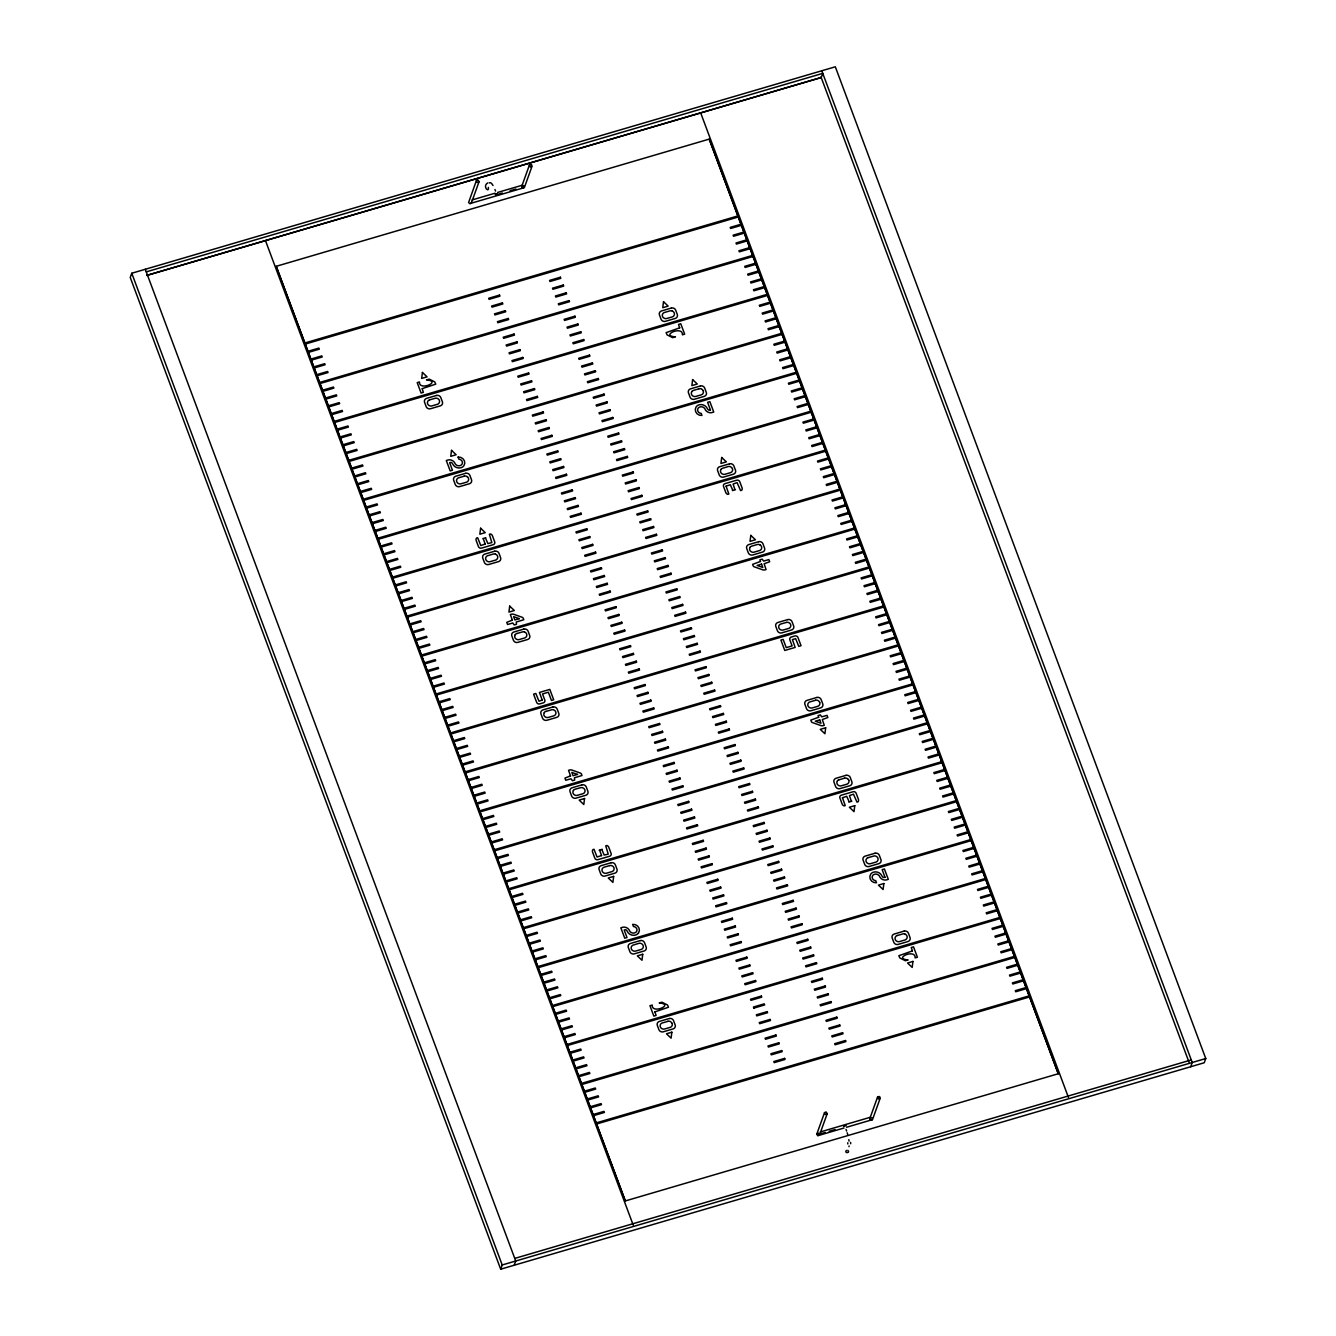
<?xml version="1.0" encoding="UTF-8"?>
<svg xmlns="http://www.w3.org/2000/svg" width="1336" height="1336" viewBox="0 0 1336 1336"><rect width="100%" height="100%" fill="white"/><g stroke="black" fill="none" stroke-linecap="round" stroke-linejoin="round"><path stroke-width="1.5" d="M471.458 202.471L470.138 203.874L468.585 202.554L476.384 180.611L477.937 179.926L479.09 181.562L471.641 202.287M869.769 1119.017L870.387 1117.831M476.384 180.611L477.069 182.447L478.973 181.896M487.857 182.848C481.812 186.155 489.427 193.603 488.341 187.357M529.407 165.046C530.175 170.524 534.316 162.357 529.407 165.046L522.075 185.453M521.708 187.341L523.545 188.242L524.246 186.238M819.77 1134.314L827.235 1113.589L826.082 1111.953L824.512 1112.638L816.747 1134.231L817.916 1135.867L819.586 1134.848M824.512 1112.638L825.197 1114.475L827.118 1113.907M877.552 1097.073C878.32 1102.551 882.445 1094.368 877.552 1097.073L870.22 1117.48M870.27 1119.969L872.291 1119.902L871.823 1117.781M131.763 273.245L130.243 277.471L500.683 1269.2L1204.237 1062.755L1205.757 1058.53L835.317 66.8L131.763 273.245L502.202 1264.975L500.683 1269.2M276.201 266.315L625.315 1200.947L1058.329 1073.726L709.216 139.111L276.201 266.315L625.315 1200.947M524.363 187.591L532.012 166.332M709.216 139.111L1058.279 1073.893M514.21 1265.225L515.729 1261.017L145.29 269.271M818.166 1134.531L818.534 1133.529M872.508 1119.618L880.157 1098.342M1190.71 1066.729L1192.23 1062.504L821.79 70.775M521.758 186.322L522.944 185.587M816.864 1133.897L818.417 1133.212M638.458 932.996L638.007 933.547A5.795 5.377 19.8 0 1 635.569 935.033A6.697 6.229 19.8 0 1 627.135 931.075A3.24 3.006 19.8 0 0 625.799 929.739L624.196 930.006L627.001 937.538L624.747 938.206L620.856 927.819L623.11 927.167A5.845 5.428 19.8 0 1 629.757 931.142A4.091 3.808 19.8 0 0 634.75 932.862A3.373 3.14 19.8 0 0 636.788 928.904A3.607 3.34 19.8 0 0 633.448 926.533L632.646 924.362A5.862 5.444 19.8 0 1 638.474 933.012M843.6 1126.498L844.686 1125.864M846.373 1150.38C843.634 1153.553 851.065 1153.168 847.809 1150.329M495.639 194.321L496.909 193.72M497.243 194.471L496.19 194.822M146.259 271.876L822.759 73.363L821.239 77.588L146.743 275.5M146.776 275.35L821.289 77.421M472.042 199.966L494.988 193.219L495.372 194.622M497.61 192.451L522.476 185.17M522.075 186.339L523.428 185.938M496.541 194.739L502.353 193.035M510.085 190.764L515.896 189.061M470.973 203.289L523.311 187.925M304.959 342.951L737.906 215.914M305.359 344.037L738.324 217M308.065 351.284L318.886 348.095L319.304 349.18L308.482 352.353M741.029 224.231L730.207 227.404L730.608 228.489L741.43 225.316M310.987 359.067L321.809 355.894L322.21 356.979L311.388 360.152M743.935 232.03L733.113 235.203L733.514 236.272L744.336 233.099M313.893 366.849L324.715 363.676L325.116 364.761L314.294 367.934M746.841 239.812L736.019 242.985L736.42 244.071L747.241 240.897M316.799 374.648L327.621 371.475L328.021 372.544L317.2 375.717M749.746 247.594L738.925 250.767L739.326 251.853L750.164 248.68M319.705 382.447L752.652 255.393M320.106 383.515L753.07 256.479M322.611 390.212L333.449 387.039L333.85 388.125L323.028 391.298M755.575 263.175L744.753 266.348L745.154 267.434L755.976 264.261M325.533 398.011L336.355 394.838L336.755 395.907L325.934 399.097M758.481 270.957L747.659 274.147L748.06 275.216L758.881 272.043M328.439 405.793L339.26 402.62L339.661 403.706L328.84 406.879M761.386 278.756L750.565 281.929L750.966 283.015L761.787 279.842M331.345 413.592L342.166 410.402L342.567 411.488L331.745 414.661M764.292 286.539L753.471 289.712L753.888 290.797L764.71 287.624M334.25 421.374L767.198 294.337M334.651 422.46L767.615 295.423M337.156 429.157L347.995 425.984L348.395 427.069L337.574 430.242M770.12 302.12L759.299 305.293L759.7 306.378L770.521 303.205M340.079 436.955L350.9 433.782L351.301 434.851L340.48 438.041M773.026 309.902L762.205 313.075L762.605 314.16L773.427 310.987M342.985 444.738L353.806 441.565L354.207 442.65L343.385 445.823M775.932 317.701L765.11 320.874L765.511 321.959L776.333 318.77M345.89 452.52L356.712 449.347L357.113 450.432L346.291 453.605M778.855 325.483L768.016 328.656L768.434 329.741L779.255 326.569M348.796 460.319L781.76 333.282M349.197 461.404L782.161 334.367M351.702 468.101L362.54 464.928L362.941 466.014L352.119 469.186M784.666 341.064L773.845 344.237L774.245 345.323L785.067 342.15M354.624 475.9L365.446 472.71L365.847 473.796L355.025 476.969M787.572 348.846L776.75 352.019L777.151 353.105L787.973 349.932M357.53 483.682L368.352 480.509L368.753 481.595L357.931 484.768M790.478 356.645L779.656 359.818L780.057 360.887L790.895 357.714M360.436 491.464L371.258 488.291L371.659 489.377L360.837 492.55M793.4 364.427L782.562 367.6L782.98 368.686L793.801 365.513M363.342 499.263L796.306 372.226M363.743 500.349L796.707 373.312M366.264 507.045L377.086 503.872L377.487 504.958L366.665 508.131M799.212 380.009L788.39 383.181L788.791 384.267L799.613 381.077M369.17 514.828L379.992 511.655L380.393 512.74L369.571 515.913M802.118 387.791L791.296 390.964L791.697 392.049L802.519 388.876M372.076 522.626L382.898 519.453L383.298 520.522L372.477 523.712M805.024 395.573L794.202 398.763L794.603 399.831L805.441 396.658M374.982 530.409L385.803 527.236L386.204 528.321L375.383 531.494M807.946 403.372L797.108 406.545L797.525 407.63L808.347 404.457M377.888 538.208L810.852 411.171M378.288 539.293L811.253 412.239M380.81 545.99L391.632 542.817L392.032 543.902L381.211 547.075M813.758 418.953L802.936 422.126L803.337 423.195L814.158 420.022M383.716 553.772L394.537 550.599L394.938 551.685L384.117 554.857M816.663 426.735L805.842 429.908L806.243 430.994L817.064 427.821M386.622 561.571L397.443 558.398L397.844 559.467L387.022 562.656M819.569 434.517L808.748 437.69L809.148 438.776L819.987 435.603M389.527 569.353L400.349 566.18L400.767 567.266L389.928 570.439M822.492 442.316L811.653 445.489L812.071 446.575L822.892 443.385M392.433 577.152L825.397 450.115M392.834 578.237L825.798 451.184M395.356 584.934L406.177 581.761L406.578 582.83L395.757 586.02M828.303 457.881L817.482 461.07L817.882 462.139L828.704 458.966M398.262 592.716L409.083 589.543L409.484 590.629L398.662 593.802M831.209 465.68L820.387 468.852L820.788 469.938L831.61 466.765M401.167 600.515L411.989 597.326L412.39 598.411L401.568 601.584M834.115 473.462L823.293 476.635L823.711 477.72L834.532 474.547M404.073 608.298L414.895 605.125L415.312 606.21L404.474 609.383M837.037 481.261L826.216 484.434L826.617 485.519L837.438 482.329M406.979 616.096L839.943 489.043M407.38 617.182L840.344 490.128M409.901 623.879L420.723 620.706L421.124 621.774L410.302 624.964M842.849 496.825L832.027 499.998L832.428 501.084L843.25 497.91M412.807 631.661L423.629 628.488L424.03 629.573L413.208 632.746M845.755 504.624L834.933 507.797L835.334 508.882L846.156 505.693M415.713 639.46L426.535 636.27L426.935 637.355L416.114 640.529M848.661 512.406L837.839 515.579L838.256 516.665L849.078 513.492M418.619 647.242L429.44 644.069L429.858 645.138L419.02 648.327M851.583 520.188L840.761 523.378L841.162 524.447L851.984 521.274M421.525 655.041L854.489 527.987M421.925 656.126L854.89 529.073M424.447 662.823L435.269 659.633L435.67 660.719L424.848 663.892M857.395 535.769L846.573 538.942L846.974 540.028L857.795 536.855M427.353 670.605L438.175 667.432L438.575 668.518L427.754 671.691M860.3 543.568L849.479 546.741L849.88 547.827L860.718 544.637M430.259 678.387L441.08 675.214L441.481 676.3L430.66 679.473M863.223 551.35L852.385 554.524L852.802 555.609L863.624 552.436M433.165 686.186L443.986 683.013L444.404 684.082L433.565 687.272M866.129 559.133L855.307 562.322L855.708 563.391L866.53 560.218M436.07 693.985L869.035 566.932M436.488 695.054L869.435 568.017M438.993 701.767L449.815 698.578L450.215 699.663L439.394 702.836M871.94 574.714L861.119 577.887L861.52 578.972L872.341 575.799M441.899 709.55L452.72 706.377L453.121 707.445L442.3 710.635M874.846 582.496L864.025 585.686L864.425 586.755L875.264 583.582M444.805 717.332L455.626 714.159L456.027 715.244L445.205 718.417M877.769 590.295L866.93 593.468L867.348 594.553L878.169 591.38M447.71 725.131L458.532 721.941L458.949 723.026L448.128 726.2M880.674 598.077L869.853 601.25L870.254 602.336L881.075 599.163M450.616 732.93L883.58 605.876M451.034 733.998L883.981 606.962M453.539 740.695L464.36 737.522L464.761 738.608L453.939 741.781M886.486 613.658L875.664 616.831L876.065 617.917L886.887 614.744M456.444 748.494L467.266 745.321L467.667 746.39L456.845 749.58M889.392 621.44L878.57 624.63L878.971 625.699L889.809 622.526M459.35 756.276L470.172 753.103L470.573 754.189L459.751 757.362M892.314 629.239L881.476 632.412L881.894 633.498L892.715 630.308M462.256 764.075L473.078 760.885L473.495 761.971L462.673 765.144M895.22 637.021L884.399 640.195L884.799 641.28L895.621 638.107M465.162 771.857L898.126 644.82M465.579 772.943L898.527 645.906M468.084 779.639L478.906 776.466L479.307 777.552L468.485 780.725M901.032 652.603L890.21 655.776L890.611 656.861L901.433 653.688M470.99 787.438L481.812 784.249L482.212 785.334L471.391 788.507M903.938 660.385L893.116 663.558L893.517 664.643L904.355 661.47M473.896 795.221L484.717 792.048L485.135 793.133L474.297 796.306M906.86 668.184L896.022 671.357L896.439 672.442L907.261 669.252M476.802 803.003L487.64 799.83L488.041 800.915L477.219 804.088M909.766 675.966L898.944 679.139L899.345 680.224L910.167 677.051M479.707 810.802L912.672 683.765M480.125 811.887L913.072 684.85M482.63 818.584L493.452 815.411L493.852 816.496L483.031 819.669M915.577 691.547L904.756 694.72L905.157 695.805L915.978 692.616M485.536 826.383L496.357 823.193L496.758 824.279L485.937 827.452M918.483 699.329L907.662 702.502L908.079 703.588L918.901 700.415M488.442 834.165L499.263 830.992L499.681 832.077L488.842 835.25M921.406 707.111L910.584 710.301L910.985 711.37L921.807 708.197M491.347 841.947L502.186 838.774L502.586 839.86L491.765 843.033M924.312 714.91L913.49 718.083L913.891 719.169L924.712 715.996M494.253 849.746L927.217 722.709M494.671 850.832L927.618 723.778M497.176 857.528L507.997 854.355L508.398 855.441L497.576 858.614M930.123 730.491L919.302 733.664L919.702 734.75L930.524 731.56M500.081 865.31L510.903 862.137L511.304 863.223L500.482 866.396M933.046 738.274L922.207 741.447L922.625 742.532L933.447 739.359M502.987 873.109L513.809 869.936L514.226 871.005L503.388 874.195M935.952 746.056L925.13 749.245L925.531 750.314L936.352 747.141M505.893 880.892L516.731 877.719L517.132 878.804L506.311 881.977M938.857 753.855L928.036 757.028L928.437 758.113L939.258 754.94M508.799 888.69L941.763 761.654M509.216 889.776L942.164 762.722M511.721 896.473L522.543 893.3L522.944 894.385L512.122 897.558M944.669 769.419L933.847 772.609L934.248 773.678L945.086 770.505M514.627 904.255L525.449 901.082L525.85 902.167L515.028 905.34M947.591 777.218L936.753 780.391L937.171 781.476L947.992 778.303M517.533 912.054L528.355 908.881L528.772 909.95L517.934 913.123M950.497 785L939.676 788.173L940.076 789.259L950.898 786.086M520.455 919.836L531.277 916.663L531.678 917.748L520.856 920.922M953.403 792.799L942.581 795.972L942.982 797.058L953.804 793.868M523.361 927.635L956.309 800.581M523.762 928.72L956.71 801.667M526.267 935.417L537.089 932.244L537.49 933.313L526.668 936.503M959.215 808.363L948.393 811.553L948.794 812.622L959.632 809.449M529.173 943.199L539.995 940.026L540.395 941.112L529.574 944.285M962.137 816.162L951.299 819.335L951.716 820.421L962.538 817.248M532.079 950.998L542.9 947.808L543.318 948.894L532.496 952.067M965.043 823.945L954.221 827.118L954.622 828.203L965.444 825.03M535.001 958.78L545.823 955.607L546.224 956.693L535.402 959.866M967.949 831.727L957.127 834.916L957.528 835.985L968.35 832.812M537.907 966.579L970.855 839.526M538.308 967.665L971.255 840.611M540.813 974.361L551.634 971.188L552.035 972.257L541.214 975.43M973.76 847.308L962.939 850.481L963.34 851.566L974.178 848.393M543.719 982.144L554.54 978.971L554.958 980.056L544.119 983.229M976.683 855.107L965.845 858.28L966.262 859.365L977.084 856.176M546.624 989.926L557.463 986.753L557.864 987.838L547.042 991.011M979.589 862.889L968.767 866.062L969.168 867.147L979.989 863.975M549.547 997.725L560.369 994.552L560.769 995.621L549.948 998.81M982.494 870.671L971.673 873.861L972.074 874.93L982.895 871.757M552.453 1005.524L985.4 878.47M552.853 1006.592L985.801 879.556M555.359 1013.306L566.18 1010.116L566.581 1011.202L555.759 1014.375M988.306 886.252L977.484 889.425L977.902 890.511L988.723 887.338M558.264 1021.088L569.086 1017.915L569.503 1019.001L558.665 1022.174M991.228 894.051L980.407 897.224L980.808 898.293L991.629 895.12M561.17 1028.87L572.008 1025.697L572.409 1026.783L561.588 1029.956M994.134 901.833L983.313 905.006L983.713 906.092L994.535 902.919M564.093 1036.669L574.914 1033.496L575.315 1034.565L564.493 1037.738M997.04 909.616L986.218 912.789L986.619 913.874L997.441 910.701M566.998 1044.468L999.946 917.414M567.399 1045.537L1000.347 918.5M569.904 1052.234L580.726 1049.061L581.127 1050.146L570.305 1053.319M1002.852 925.197L992.03 928.37L992.448 929.455L1003.269 926.282M572.81 1060.033L583.632 1056.86L584.049 1057.928L573.211 1061.118M1005.774 932.979L994.953 936.169L995.353 937.237L1006.175 934.064M753.838 1008.112L764.66 1004.939L764.259 1003.854L753.437 1007.027L753.888 1008.229M575.716 1067.815L586.554 1064.642L586.955 1065.727L576.133 1068.9M1008.68 940.778L997.858 943.951L998.259 945.036L1009.081 941.863M578.638 1075.614L589.46 1072.424L589.861 1073.509L579.039 1076.682M1011.586 948.56L1000.764 951.733L1001.165 952.818L1011.987 949.645M581.544 1083.396L1014.492 956.359M581.945 1084.481L1014.892 957.444M584.45 1091.178L595.271 1088.005L595.672 1089.091L584.851 1092.263M1017.414 964.141L1006.576 967.314L1006.993 968.4L1017.815 965.227M587.356 1098.977L598.177 1095.804L598.595 1096.873L587.756 1100.062M1020.32 971.923L1009.498 975.096L1009.899 976.182L1020.721 973.009M590.261 1106.759L601.1 1103.586L601.501 1104.672L590.679 1107.845M1023.226 979.722L1012.404 982.895L1012.805 983.981L1023.627 980.791M593.184 1114.541L604.006 1111.368L604.406 1112.454L593.585 1115.627M1026.131 987.504L1015.31 990.677L1015.711 991.763L1026.532 988.59M596.29 1122.891L1029.238 995.838M596.691 1123.977L1029.638 996.923M820.22 1131.976L870.604 1117.18M819.519 1134.147L825.331 1132.444M829.205 1131.291L835 1129.588M819.118 1135.316L843.985 1128.018M846.59 1127.25L871.456 1119.952M514.761 1258.412L1191.261 1059.916M502.202 1264.975L1205.757 1058.53M429.641 399.865L435.068 398.295A3.407 3.173 19.8 0 1 437.206 398.362L438.008 398.746A3.407 3.173 19.8 0 1 439.36 400.382A3.423 3.173 19.8 0 1 439.01 403.121A3.407 3.173 19.8 0 1 437.356 404.324L431.912 405.894A3.407 3.173 19.8 0 1 429.775 405.827L428.99 405.443A3.407 3.173 19.8 0 1 427.637 403.823A3.423 3.173 19.8 0 1 427.971 401.067A3.407 3.173 19.8 0 1 429.607 399.781M698.962 388.809L693.518 390.396A3.407 3.173 19.8 0 0 691.831 391.498M464.176 476.184L458.732 477.754A3.407 3.173 19.8 0 0 457.079 478.956A3.423 3.173 19.8 0 0 456.728 481.695A3.407 3.173 19.8 0 0 458.081 483.331L458.866 483.715A3.407 3.173 19.8 0 0 461.003 483.782L466.448 482.212A3.407 3.173 19.8 0 0 468.101 481.01A3.423 3.173 19.8 0 0 468.452 478.255A3.407 3.173 19.8 0 0 467.066 476.551M516.915 633.514L522.359 631.945A3.407 3.173 19.8 0 1 524.463 631.945M546.006 711.403L551.451 709.833A3.407 3.173 19.8 0 1 553.555 709.817M815.411 700.314L809.983 701.884A3.407 3.173 19.8 0 0 808.313 703.087A3.423 3.173 19.8 0 0 807.979 705.842A3.407 3.173 19.8 0 0 809.332 707.462L810.117 707.846A3.407 3.173 19.8 0 0 812.255 707.913L817.699 706.343A3.407 3.173 19.8 0 0 819.352 705.141A3.423 3.173 19.8 0 0 819.703 702.385M839.075 779.773L844.519 778.187M868.166 857.662L873.61 856.075A3.407 3.173 19.8 0 1 875.715 856.075L876.533 856.526A3.407 3.173 19.8 0 1 877.852 858.079A3.423 3.173 19.8 0 1 877.535 860.918A3.407 3.173 19.8 0 1 875.882 862.104L870.437 863.691A3.407 3.173 19.8 0 1 868.3 863.624L867.515 863.24A3.407 3.173 19.8 0 1 866.162 861.603A3.423 3.173 19.8 0 1 866.496 858.848A3.407 3.173 19.8 0 1 868.133 857.578M897.258 935.534L902.702 933.964A3.407 3.173 19.8 0 1 904.806 933.947M667.816 1021.372L662.372 1022.942A3.407 3.173 19.8 0 0 660.685 1024.061A3.423 3.173 19.8 0 0 660.368 1026.9A3.407 3.173 19.8 0 0 661.721 1028.52L662.506 1028.904A3.407 3.173 19.8 0 0 664.66 1028.97L670.087 1027.401A3.407 3.173 19.8 0 0 671.757 1026.215A3.423 3.173 19.8 0 0 672.091 1023.46M845.053 1125.747L846.222 1125.73M672.091 310.954L672.876 311.338A3.407 3.173 19.8 0 1 674.196 312.891A3.423 3.173 19.8 0 1 673.895 315.714A3.407 3.173 19.8 0 1 672.225 316.916L666.798 318.486A3.407 3.173 19.8 0 1 664.66 318.419L663.858 318.035A3.407 3.173 19.8 0 1 662.506 316.415A3.423 3.173 19.8 0 1 662.856 313.659A3.407 3.173 19.8 0 1 664.51 312.457L669.954 310.887A3.407 3.173 19.8 0 1 672.058 310.87M495.405 554.139L496.19 554.524A3.407 3.173 19.8 0 1 497.51 556.06A3.423 3.173 19.8 0 1 497.192 558.899A3.407 3.173 19.8 0 1 495.539 560.101L490.095 561.671A3.407 3.173 19.8 0 1 487.957 561.604L487.172 561.22A3.407 3.173 19.8 0 1 485.82 559.584A3.423 3.173 19.8 0 1 486.154 556.845A3.407 3.173 19.8 0 1 487.824 555.642L493.268 554.056A3.407 3.173 19.8 0 1 495.372 554.056M524.497 632.011L525.282 632.396A3.407 3.173 19.8 0 1 526.601 633.949A3.423 3.173 19.8 0 1 526.284 636.771A3.407 3.173 19.8 0 1 524.63 637.973L519.186 639.56A3.407 3.173 19.8 0 1 517.049 639.476L516.264 639.092A3.407 3.173 19.8 0 1 514.911 637.472A3.423 3.173 19.8 0 1 515.245 634.717M904.839 934.031L905.624 934.415A3.407 3.173 19.8 0 1 906.944 935.968A3.423 3.173 19.8 0 1 906.626 938.79A3.407 3.173 19.8 0 1 904.973 939.993L899.529 941.579A3.407 3.173 19.8 0 1 897.391 941.496L896.606 941.112A3.407 3.173 19.8 0 1 895.254 939.492A3.423 3.173 19.8 0 1 895.588 936.736A3.407 3.173 19.8 0 1 897.224 935.45M760.167 544.988L759.382 544.604A3.407 3.173 19.8 0 0 757.228 544.537L751.801 546.107A3.407 3.173 19.8 0 0 750.097 547.226M467.099 476.635L466.314 476.251A3.407 3.173 19.8 0 0 464.143 476.1M847.441 778.654L846.657 778.27A3.407 3.173 19.8 0 0 844.486 778.12M820.989 76.937L1189.007 1062.17M700.649 112.808L1068.433 1097.407M458.098 457.062L458.899 459.217A3.607 3.34 19.8 0 1 462.223 461.605A3.373 3.14 19.8 0 1 460.202 465.563A4.091 3.808 19.8 0 1 455.209 463.842A5.845 5.428 19.8 0 0 448.562 459.851L446.308 460.519L450.182 470.89L452.436 470.239L449.631 462.607L451.234 462.423A3.24 3.006 19.8 0 1 452.587 463.759A6.697 6.229 19.8 0 0 461.003 467.717A5.795 5.377 19.8 0 0 463.458 466.231L463.909 465.68A5.862 5.444 19.8 0 0 458.098 457.079M265.446 240.53L633.214 1225.112M850.631 1142.43L850.698 1143.75M847.742 1142.748L847.809 1144M489.427 182.982A13.878 3.19 73.6 0 1 489.761 182.665M490.646 182.748A13.878 3.19 73.6 0 1 493.001 185.52M494.938 189.512A13.878 3.19 73.6 0 1 495.556 191.098M846.039 1129.388A13.878 3.19 73.6 0 1 846.623 1131.058M847.174 1132.778A13.878 3.19 73.6 0 1 847.675 1134.514M848.811 1139.608A13.878 3.19 73.6 0 1 849.045 1141.161M849.128 1145.937A13.878 3.19 73.6 0 1 848.944 1146.672M515.228 634.633A3.407 3.173 19.8 0 1 516.882 633.448M573.411 790.411A3.407 3.173 19.8 0 1 575.065 789.209L580.542 787.722A3.407 3.173 19.8 0 1 582.68 787.789L583.465 788.173A3.407 3.173 19.8 0 1 584.817 789.793A3.423 3.173 19.8 0 1 584.483 792.549A3.407 3.173 19.8 0 1 582.813 793.751L577.369 795.321A3.407 3.173 19.8 0 1 575.231 795.254L574.447 794.87A3.407 3.173 19.8 0 1 573.094 793.233A3.423 3.173 19.8 0 1 573.445 790.495M667.783 1021.288A3.407 3.173 19.8 0 1 669.92 1021.355L670.739 1021.823A3.407 3.173 19.8 0 1 672.058 1023.376M544.32 712.522A3.407 3.173 19.8 0 1 545.973 711.32M554.34 710.201A3.407 3.173 19.8 0 1 555.692 711.837A3.423 3.173 19.8 0 1 555.392 714.66A3.407 3.173 19.8 0 1 553.722 715.862L548.278 717.432A3.407 3.173 19.8 0 1 546.14 717.365L545.355 716.981A3.407 3.173 19.8 0 1 544.002 715.361A3.423 3.173 19.8 0 1 544.353 712.606M640.929 943.433A3.407 3.173 19.8 0 0 638.792 943.366L633.381 945.02A3.407 3.173 19.8 0 0 631.711 946.222A3.423 3.173 19.8 0 0 631.377 948.961A3.407 3.173 19.8 0 0 632.713 950.597L633.514 950.981A3.407 3.173 19.8 0 0 635.652 951.048L641.096 949.478A3.407 3.173 19.8 0 0 642.75 948.276A3.423 3.173 19.8 0 0 643.1 945.521A3.407 3.173 19.8 0 0 641.714 943.817M760.167 545.005A3.407 3.173 19.8 0 1 761.503 546.624A3.423 3.173 19.8 0 1 761.169 549.38A3.407 3.173 19.8 0 1 759.516 550.566L754.072 552.152A3.407 3.173 19.8 0 1 751.934 552.085L751.133 551.685A3.407 3.173 19.8 0 1 749.797 550.065A3.423 3.173 19.8 0 1 750.131 547.309M815.394 700.231A3.407 3.173 19.8 0 1 817.532 700.298L818.35 700.765A3.407 3.173 19.8 0 1 819.669 702.318M847.408 778.571A3.407 3.173 19.8 0 1 848.761 780.191M837.388 780.892A3.407 3.173 19.8 0 1 839.041 779.69M837.405 780.975A3.423 3.173 19.8 0 0 837.071 783.714A3.407 3.173 19.8 0 0 838.423 785.351L839.208 785.735A3.407 3.173 19.8 0 0 841.346 785.802L846.79 784.232A3.407 3.173 19.8 0 0 848.443 783.03A3.423 3.173 19.8 0 0 848.794 780.274M730.241 466.648A3.407 3.173 19.8 0 0 728.103 466.581L722.709 468.235A3.407 3.173 19.8 0 0 721.006 469.353M731.043 467.032A3.407 3.173 19.8 0 1 732.395 468.652M721.039 469.437A3.423 3.173 19.8 0 0 720.688 472.176A3.407 3.173 19.8 0 0 722.041 473.812L722.843 474.196A3.407 3.173 19.8 0 0 724.98 474.263L730.408 472.693A3.407 3.173 19.8 0 0 732.078 471.491A3.423 3.173 19.8 0 0 732.429 468.736M698.928 388.743A3.407 3.173 19.8 0 1 701.066 388.809M701.851 389.194A3.407 3.173 19.8 0 1 703.204 390.813M691.864 391.598A3.423 3.173 19.8 0 0 691.514 394.337A3.407 3.173 19.8 0 0 692.866 395.974L693.651 396.358A3.407 3.173 19.8 0 0 695.789 396.425L701.233 394.855A3.407 3.173 19.8 0 0 702.886 393.652A3.423 3.173 19.8 0 0 703.237 390.897M710.418 409.952L708.815 410.135A3.24 3.006 19.8 0 1 707.462 408.799A6.697 6.229 19.8 0 0 699.045 404.841A5.795 5.377 19.8 0 0 696.59 406.328L696.156 406.879A5.862 5.444 19.8 0 0 701.951 415.463L701.149 413.342A3.607 3.34 19.8 0 1 697.826 410.954A3.373 3.14 19.8 0 1 699.847 406.996A4.091 3.808 19.8 0 1 704.84 408.716A5.845 5.428 19.8 0 0 711.487 412.707L713.741 412.039L709.867 401.652L707.612 402.32L710.418 409.952M884.983 877.268L883.363 877.435A3.24 3.006 19.8 0 1 882.027 876.099A6.697 6.229 19.8 0 0 873.594 872.141A5.795 5.377 19.8 0 0 871.155 873.627L870.705 874.178A5.862 5.444 19.8 0 0 876.516 882.779L875.715 880.641A3.607 3.34 19.8 0 1 872.375 878.27A3.373 3.14 19.8 0 1 874.412 874.312A4.091 3.808 19.8 0 1 879.405 876.032A5.845 5.428 19.8 0 0 886.052 880.007L888.306 879.355L884.415 868.968L882.161 869.636L884.983 877.268M422.193 388.776L423.345 392.35L421.09 393.018L417.216 382.63L419.471 381.962C418.702 391.582 442.466 381.244 426.468 379.908L429.173 379.123L434.684 381.862L435.786 384.133L422.243 388.626M485.185 544.036L480.793 545.556L477.653 537.74L476.535 538.074A3.023 2.806 19.8 0 0 476.2 540.562L478.472 546.624A2.421 2.238 19.8 0 0 481.528 548.127L493.251 544.687A2.421 2.238 19.8 0 0 494.704 541.848L492.45 535.803A3.023 2.806 19.8 0 0 490.512 533.966L489.377 534.3L491.848 542.616L487.89 543.568L485.853 538.926A1.937 1.787 19.8 0 1 485.853 537.723L482.797 538.625A1.937 1.787 19.8 0 1 483.599 539.594L485.185 544.036M512.356 620.104L506.761 622.342L507.563 624.496L512.774 623.01L514.226 624.947L516.481 624.279L516.264 622.025L523.795 619.737L523.278 618.351A1.77 1.637 19.8 0 0 522.176 617.282L513.759 614.309A3.574 3.307 19.8 0 0 511.471 614.243L510.352 614.56L512.356 620.104M542.182 700.031L538.992 701.233L535.836 693.501L533.582 694.169L536.654 702.385A2.421 2.238 19.8 0 0 539.711 703.888L543.335 702.836A2.421 2.238 19.8 0 0 544.771 699.997L542.516 693.952L548.378 692.232L551.451 700.448L553.705 699.78L549.814 689.409L539.443 692.449L542.182 700.031M570.539 775.882L564.944 778.103L565.746 780.274L570.956 778.771L572.426 780.708L574.68 780.057L574.447 777.786L581.978 775.515L581.461 774.112A1.77 1.637 19.8 0 0 580.358 773.06L571.942 770.07A3.574 3.307 19.8 0 0 569.654 770.004L568.535 770.338L570.539 775.882M601.551 855.574L597.058 857.011L594.019 849.279L592.9 849.612A3.023 2.806 19.8 0 0 592.583 852.101L594.837 858.163A2.421 2.238 19.8 0 0 597.91 859.666L609.634 856.226A2.421 2.238 19.8 0 0 611.07 853.387L608.815 847.341A3.023 2.806 19.8 0 0 606.878 845.504L605.759 845.838L608.231 854.155L604.156 855.04L602.219 850.464A1.937 1.787 19.8 0 1 602.219 849.279L599.179 850.164A1.937 1.787 19.8 0 1 599.964 851.132L601.551 855.574M679.69 327.838L666.08 332.647L667.182 334.935L672.709 337.657L675.415 336.872C659.45 335.687 683.08 325.132 682.395 334.818L684.65 334.15L680.775 323.78L678.521 324.431L679.69 327.838M654.941 1011.87L656.093 1015.427L653.838 1016.095L649.947 1005.707L652.218 1005.039C651.5 1014.725 675.231 1004.204 659.199 1002.985L661.904 1002.2L667.432 1004.939L668.534 1007.21L654.941 1011.87M726.083 486.22L728.855 494.036L727.736 494.353A3.023 2.806 19.8 0 1 725.799 492.533L723.527 486.471A2.421 2.238 19.8 0 1 724.98 483.649L736.704 480.209A2.421 2.238 19.8 0 1 739.76 481.711L742.031 487.757A3.023 2.806 19.8 0 1 741.714 490.262L740.578 490.596L737.088 482.63L733.097 484.05L734.633 488.742A1.937 1.787 19.8 0 0 735.435 489.694L732.395 490.596A1.937 1.787 19.8 0 0 732.379 489.394L730.341 484.751L726.116 486.104M760.468 561.454L752.619 564.36L753.137 565.746A1.77 1.637 19.8 0 0 754.255 566.815L762.656 569.787A3.574 3.307 19.8 0 0 764.96 569.854L766.062 569.537L764.125 563.759L769.67 561.755L768.868 559.584L763.658 561.087L762.188 559.149L759.933 559.817L760.468 561.454M792.448 639.693L795.154 647.426L784.783 650.465L780.909 640.078L783.163 639.41L786.236 647.643L792.098 645.923L789.843 639.86A2.421 2.238 19.8 0 1 791.279 637.038L794.887 635.969A2.421 2.238 19.8 0 1 797.959 637.472L801.032 645.705L798.761 646.357L795.621 638.625L792.482 639.56M818.667 717.232L810.802 720.121L811.336 721.507A1.77 1.637 19.8 0 0 812.438 722.576L820.838 725.548A3.574 3.307 19.8 0 0 823.143 725.632L824.262 725.298L822.308 719.536L827.852 717.532L827.051 715.361L821.707 716.847L820.371 714.91L818.116 715.578L818.667 717.232M842.448 797.759L845.22 805.575L844.101 805.909A3.023 2.806 19.8 0 1 842.164 804.072L839.91 798.01A2.421 2.238 19.8 0 1 841.346 795.187L853.069 791.747A2.421 2.238 19.8 0 1 856.142 793.25L858.397 799.312A3.023 2.806 19.8 0 1 858.079 801.8L856.96 802.134L853.47 794.168L849.462 795.588L851.015 800.281A1.937 1.787 19.8 0 0 851.8 801.233L848.761 802.134A1.937 1.787 19.8 0 0 848.761 800.932L846.723 796.306L842.448 797.759M912.421 950.915L898.811 955.724L899.93 958.012L905.441 960.751L908.146 959.949C892.197 958.73 915.828 948.226 915.143 957.895L917.398 957.244L913.523 946.857L911.269 947.508L912.421 950.915M422.426 372.46L421.658 378.439L427.069 376.852L422.426 372.46M451.518 450.349L450.75 456.327L456.16 454.741L451.518 450.349M480.609 528.221L479.841 534.216L485.252 532.63L480.609 528.221M509.701 606.11L508.933 612.105L514.343 610.502L509.701 606.11M584.567 798.51L583.799 804.506L579.156 800.097L584.567 798.51M663.524 301.702L662.756 307.697L668.167 306.111L663.524 301.702M613.658 876.399L612.907 882.378L608.247 877.986L613.658 876.399M692.616 379.608L691.864 385.603L697.275 384L692.616 379.608M642.75 954.271L641.981 960.25L637.339 955.858L642.75 954.271M721.707 457.48L720.939 463.458L726.35 461.872L721.707 457.48M671.858 1032.177L671.09 1038.155L666.447 1033.763L671.858 1032.177M750.799 535.369L750.03 541.347L755.441 539.761L750.799 535.369M825.681 727.769L824.913 733.748L820.271 729.356L825.681 727.769M854.773 805.658L854.005 811.637L849.362 807.245L854.773 805.658M883.864 883.53L883.096 889.525L878.453 885.117L883.864 883.53M912.956 961.419L912.187 967.414L907.545 963.005L912.956 961.419M499.514 295.106L488.692 298.279L489.093 299.364L499.915 296.174L499.514 295.106M560.402 277.237L549.58 280.41L549.981 281.495L560.803 278.322L560.402 277.237M502.42 302.888L491.598 306.061L492.015 307.146L502.837 303.973L502.42 302.888M563.308 285.019L552.486 288.192L552.887 289.277L563.708 286.104L563.308 285.019M505.342 310.67L494.52 313.86L494.921 314.929L505.743 311.756L505.342 310.67M566.213 292.818L555.392 295.991L555.809 297.076L566.631 293.887L566.213 292.818M508.248 318.469L497.426 321.642L497.827 322.727L508.649 319.554L508.248 318.469M569.136 300.6L558.314 303.773L558.715 304.858L569.537 301.685L569.136 300.6M514.059 334.05L503.238 337.223L503.639 338.309L514.46 335.119L514.059 334.05M574.948 316.181L564.126 319.354L564.527 320.44L575.348 317.267L574.948 316.181M516.982 341.832L506.144 345.005L506.561 346.091L517.383 342.918L516.982 341.832M577.853 323.963L567.032 327.136L567.433 328.222L578.254 325.049L577.853 323.963M519.888 349.614L509.066 352.787L509.467 353.873L520.288 350.7L519.888 349.614M580.759 331.745L569.938 334.935L570.355 336.004L581.177 332.831L580.726 331.629M671.39 308.048L661.47 310.954A3.44 3.19 19.8 0 0 659.45 314.912L661.07 319.237A3.44 3.19 19.8 0 0 665.345 321.341L675.281 318.419A3.44 3.19 19.8 0 0 677.302 314.478L675.682 310.136A3.44 3.19 19.8 0 0 671.39 308.048M522.793 357.413L511.972 360.586L512.373 361.672L523.194 358.482L522.793 357.413M583.682 339.544L572.86 342.717L573.261 343.803L584.082 340.63L583.682 339.544M436.521 395.456L426.601 398.362A3.44 3.19 19.8 0 0 424.564 402.32L426.184 406.645A3.44 3.19 19.8 0 0 430.476 408.749L440.396 405.827A3.44 3.19 19.8 0 0 442.416 401.885L440.796 397.543A3.44 3.19 19.8 0 0 436.521 395.456M528.605 372.978L517.784 376.167L518.184 377.236L529.023 374.063L528.605 372.978M589.493 355.125L578.672 358.298L579.072 359.384L589.894 356.194L589.493 355.125M531.528 380.777L520.689 383.95L521.107 385.035L531.928 381.862L531.528 380.777M592.399 362.908L581.577 366.081L581.978 367.166L592.817 363.993L592.399 362.908M534.433 388.559L523.612 391.732L524.013 392.817L534.834 389.644L534.433 388.559M595.322 370.69L584.483 373.88L584.901 374.948L595.722 371.775L595.322 370.69M537.339 396.358L526.518 399.531L526.918 400.616L537.74 397.427L537.339 396.358M598.227 378.489L587.406 381.662L587.807 382.747L598.628 379.574L598.227 378.489M543.151 411.922L532.329 415.095L532.73 416.181L543.568 413.008L543.151 411.922M604.039 394.07L593.217 397.243L593.618 398.312L604.44 395.139L604.039 394.07M546.073 419.721L535.235 422.894L535.653 423.98L546.474 420.79L546.073 419.721M606.945 401.852L596.123 405.025L596.524 406.111L607.362 402.938L606.945 401.852M548.979 427.503L538.158 430.676L538.558 431.762L549.38 428.589L548.979 427.503M609.867 409.634L599.029 412.807L599.446 413.893L610.268 410.72L609.867 409.634M700.398 385.97L690.478 388.876A3.44 3.19 19.8 0 0 688.457 392.834L690.061 397.159A3.44 3.19 19.8 0 0 694.353 399.264L704.272 396.358A3.44 3.19 19.8 0 0 706.31 392.4L704.69 388.075A3.44 3.19 19.8 0 0 700.398 385.97M551.885 435.285L541.063 438.475L541.464 439.544L552.286 436.371L551.885 435.285M612.773 417.433L601.952 420.606L602.352 421.692L613.174 418.502L612.773 417.433M465.613 473.328L455.693 476.251A3.44 3.19 19.8 0 0 453.655 480.192L455.275 484.534A3.44 3.19 19.8 0 0 459.567 486.621L469.487 483.715A3.44 3.19 19.8 0 0 471.508 479.758L469.905 475.432A3.44 3.19 19.8 0 0 465.613 473.328M557.696 450.867L546.875 454.04L547.276 455.125L558.114 451.952L557.696 450.867M618.585 432.998L607.763 436.187L608.164 437.256L618.985 434.083L618.585 432.998M560.619 458.665L549.781 461.839L550.198 462.924L561.02 459.734L560.619 458.665M621.49 440.796L610.669 443.97L611.07 445.055L621.908 441.882L621.49 440.796M563.525 466.448L552.703 469.621L553.104 470.706L563.926 467.533L563.525 466.448M624.413 448.579L613.575 451.752L613.992 452.837L624.814 449.664L624.413 448.579M566.431 474.23L555.609 477.42L556.01 478.488L566.831 475.315L566.431 474.23M627.319 456.378L616.497 459.551L616.898 460.619L627.72 457.446L627.319 456.378M572.242 489.811L561.421 492.984L561.838 494.07L572.66 490.896L572.242 489.811M633.13 471.942L622.309 475.115L622.71 476.2L633.531 473.027L633.13 471.942M575.165 497.593L564.343 500.783L564.744 501.852L575.565 498.679L575.165 497.593M636.036 479.741L625.215 482.914L625.615 483.999L636.454 480.81L636.036 479.741M578.07 505.392L567.249 508.565L567.65 509.651L578.471 506.478L578.07 505.392M638.959 487.523L628.12 490.696L628.538 491.782L639.36 488.609L638.959 487.523M729.573 463.809L719.653 466.715A3.44 3.19 19.8 0 0 717.632 470.673L719.252 474.998A3.44 3.19 19.8 0 0 723.544 477.102L733.464 474.196A3.44 3.19 19.8 0 0 735.485 470.239L733.865 465.913A3.44 3.19 19.8 0 0 729.573 463.809M580.976 513.174L570.155 516.347L570.555 517.433L581.377 514.26L580.976 513.174M641.865 495.305L631.043 498.495L631.444 499.564L642.265 496.391L641.865 495.305M494.704 551.217L484.784 554.123A3.44 3.19 19.8 0 0 482.747 558.081L484.367 562.406A3.44 3.19 19.8 0 0 488.659 564.51L498.579 561.604A3.44 3.19 19.8 0 0 500.599 557.646L498.996 553.321A3.44 3.19 19.8 0 0 494.704 551.217M586.788 528.755L575.966 531.928L576.384 533.014L587.205 529.841L586.788 528.755M647.676 510.886L636.855 514.059L637.255 515.145L648.077 511.972L647.676 510.886M589.71 536.538L578.889 539.727L579.29 540.796L590.111 537.623L589.71 536.538M650.582 518.685L639.76 521.858L640.178 522.927L650.999 519.754L650.582 518.685M592.616 544.337L581.795 547.51L582.195 548.595L593.017 545.405L592.616 544.337M653.504 526.467L642.683 529.64L643.084 530.726L653.905 527.553L653.504 526.467M595.522 552.119L584.7 555.292L585.101 556.377L595.923 553.204L595.522 552.119M656.41 534.25L645.589 537.423L645.989 538.508L656.811 535.335L656.41 534.25M601.35 567.7L590.512 570.873L590.929 571.958L601.751 568.785L601.35 567.7M662.222 549.831L651.4 553.004L651.801 554.089L662.623 550.916L662.222 549.831M604.256 575.482L593.434 578.655L593.835 579.74L604.657 576.567L604.256 575.482M665.144 557.613L654.306 560.803L654.723 561.871L665.545 558.698L665.144 557.613M607.162 583.281L596.34 586.454L596.741 587.539L607.563 584.35L607.162 583.281M668.05 565.412L657.228 568.585L657.629 569.67L668.451 566.497L668.05 565.412M758.681 541.698L748.745 544.604A3.44 3.19 19.8 0 0 746.724 548.562L748.344 552.887A3.44 3.19 19.8 0 0 752.636 554.991L762.555 552.085A3.44 3.19 19.8 0 0 764.576 548.127L762.956 543.802A3.44 3.19 19.8 0 0 758.681 541.698M610.068 591.063L599.246 594.236L599.647 595.322L610.468 592.149L610.068 591.063M670.956 573.194L660.134 576.367L660.535 577.453L671.357 574.28L670.956 573.194M519.32 618.651L514.878 619.954L513.642 616.647L519.32 618.651M523.795 629.106L513.876 632.011A3.44 3.19 19.8 0 0 511.838 635.969L513.458 640.295A3.44 3.19 19.8 0 0 517.75 642.399L527.67 639.493A3.44 3.19 19.8 0 0 529.691 635.535L528.087 631.21A3.44 3.19 19.8 0 0 523.795 629.106M615.896 606.644L605.058 609.817L605.475 610.903L616.297 607.713L615.896 606.644M676.767 588.775L665.946 591.948L666.347 593.034L677.185 589.861L676.767 588.775M761.553 564.143L757.111 565.445L762.789 567.449L761.553 564.143M618.802 614.426L607.98 617.599L608.381 618.685L619.203 615.512L618.802 614.426M679.69 596.557L668.852 599.73L669.269 600.816L680.091 597.643L679.69 596.557M621.708 622.209L610.886 625.398L611.287 626.467L622.108 623.294L621.708 622.209M682.596 604.356L671.774 607.529L672.175 608.615L682.997 605.425L682.596 604.356M624.613 630.007L613.792 633.18L614.193 634.266L625.014 631.093L624.613 630.007M685.502 612.139L674.68 615.311L675.081 616.397L685.902 613.224L685.502 612.139M630.442 645.589L619.603 648.762L620.021 649.847L630.842 646.657L630.442 645.589M691.313 627.72L680.492 630.893L680.892 631.978L691.731 628.805L691.313 627.72M633.347 653.371L622.526 656.544L622.927 657.629L633.748 654.456L633.347 653.371M694.236 635.502L683.397 638.675L683.815 639.76L694.636 636.587L694.236 635.502M636.253 661.153L625.432 664.343L625.832 665.411L636.654 662.239L636.253 661.153M697.141 643.301L686.32 646.474L686.721 647.559L697.542 644.37L697.141 643.301M787.772 619.587L777.836 622.492A3.44 3.19 19.8 0 0 775.815 626.45L777.435 630.776A3.44 3.19 19.8 0 0 781.727 632.88L791.647 629.957A3.44 3.19 19.8 0 0 793.668 626.016L792.048 621.691A3.44 3.19 19.8 0 0 787.772 619.587M639.159 668.952L628.337 672.125L628.738 673.21L639.56 670.037L639.159 668.952M700.047 651.083L689.226 654.256L689.626 655.341L700.448 652.168L700.047 651.083M552.887 706.995L542.967 709.9A3.44 3.19 19.8 0 0 540.946 713.858L542.55 718.183A3.44 3.19 19.8 0 0 546.841 720.288L556.761 717.365A3.44 3.19 19.8 0 0 558.799 713.424L557.179 709.082A3.44 3.19 19.8 0 0 552.887 706.995M644.987 684.516L634.166 687.706L634.567 688.775L645.388 685.602L644.987 684.516M705.859 666.664L695.037 669.837L695.438 670.923L706.276 667.733L705.859 666.664M647.893 692.315L637.072 695.488L637.472 696.574L648.294 693.401L647.893 692.315M708.781 674.446L697.943 677.619L698.361 678.705L709.182 675.532L708.781 674.446M650.799 700.097L639.977 703.27L640.378 704.356L651.2 701.183L650.799 700.097M711.687 682.228L700.866 685.418L701.266 686.487L712.088 683.314L711.687 682.228M653.705 707.896L642.883 711.069L643.284 712.155L654.106 708.965L653.705 707.896M714.593 690.027L703.771 693.2L704.172 694.286L714.994 691.113L714.593 690.027M659.533 723.461L648.712 726.65L649.112 727.719L659.934 724.546L659.533 723.461M720.405 705.608L709.583 708.781L710 709.867L720.822 706.677L720.405 705.608M662.439 731.26L651.617 734.433L652.018 735.518L662.84 732.345L662.439 731.26M723.327 713.391L712.505 716.564L712.906 717.649L723.728 714.476L723.327 713.391M665.345 739.042L654.523 742.215L654.924 743.3L665.745 740.127L665.345 739.042M726.233 721.173L715.411 724.362L715.812 725.431L726.634 722.258L726.233 721.173M816.864 697.459L806.944 700.381A3.44 3.19 19.8 0 0 804.907 704.339L806.526 708.664A3.44 3.19 19.8 0 0 810.818 710.769L820.738 707.846A3.44 3.19 19.8 0 0 822.759 703.888L821.139 699.563A3.44 3.19 19.8 0 0 816.864 697.459M668.25 746.824L657.429 750.014L657.83 751.082L668.651 747.909L668.25 746.824M729.139 728.972L718.317 732.145L718.718 733.23L729.539 730.04L729.139 728.972M577.503 774.429L573.06 775.732L571.825 772.408L577.503 774.429M581.978 784.867L572.058 787.789A3.44 3.19 19.8 0 0 570.038 791.747L571.641 796.072A3.44 3.19 19.8 0 0 575.933 798.176L585.853 795.254A3.44 3.19 19.8 0 0 587.89 791.296L586.27 786.971A3.44 3.19 19.8 0 0 581.978 784.867M674.079 762.405L663.257 765.578L663.658 766.664L674.48 763.491L674.079 762.405M734.95 744.536L724.129 747.726L724.546 748.795L735.368 745.622L734.95 744.536M819.736 719.904L815.294 721.206L820.972 723.227L819.736 719.904M676.985 770.204L666.163 773.377L666.564 774.462L677.385 771.273L676.985 770.204M737.873 752.335L727.051 755.508L727.452 756.593L738.274 753.42L737.873 752.335M679.89 777.986L669.069 781.159L669.47 782.245L680.291 779.072L679.89 777.986M740.779 760.117L729.957 763.29L730.358 764.376L741.179 761.203L740.779 760.117M682.796 785.768L671.975 788.958L672.375 790.027L683.214 786.854L682.796 785.768M743.684 767.916L732.863 771.089L733.264 772.175L744.085 768.985L743.684 767.916M688.625 801.35L677.803 804.522L678.204 805.608L689.025 802.435L688.625 801.35M749.513 783.48L738.674 786.67L739.092 787.739L749.913 784.566L749.513 783.48M691.53 809.148L680.709 812.321L681.11 813.39L691.931 810.217L691.53 809.148M752.418 791.279L741.597 794.452L741.998 795.538L752.819 792.348L752.418 791.279M694.436 816.931L683.615 820.104L684.015 821.189L694.837 818.016L694.436 816.931M755.324 799.062L744.503 802.235L744.904 803.32L755.725 800.147L755.324 799.062M845.955 775.348L836.035 778.27A3.44 3.19 19.8 0 0 833.998 782.211L835.618 786.537A3.44 3.19 19.8 0 0 839.91 788.641L849.83 785.735A3.44 3.19 19.8 0 0 851.85 781.777L850.247 777.452A3.44 3.19 19.8 0 0 845.955 775.348M697.342 824.713L686.52 827.886L686.921 828.971L697.759 825.798L697.342 824.713M758.23 806.844L747.409 810.034L747.809 811.102L758.631 807.929L758.23 806.844M611.07 862.755L601.15 865.661A3.44 3.19 19.8 0 0 599.129 869.619L600.732 873.944A3.44 3.19 19.8 0 0 605.024 876.049L614.944 873.143A3.44 3.19 19.8 0 0 616.981 869.185L615.362 864.86A3.44 3.19 19.8 0 0 611.07 862.755M703.17 840.294L692.349 843.467L692.749 844.552L703.571 841.379L703.17 840.294M764.058 822.425L753.22 825.598L753.638 826.683L764.459 823.51L764.058 822.425M706.076 848.076L695.254 851.266L695.655 852.335L706.477 849.162L706.076 848.076M766.964 830.224L756.143 833.397L756.543 834.482L767.365 831.293L766.964 830.224M708.982 855.875L698.16 859.048L698.561 860.133L709.383 856.96L708.982 855.875M769.87 838.006L759.048 841.179L759.449 842.264L770.271 839.091L769.87 838.006M711.888 863.657L701.066 866.83L701.467 867.916L712.305 864.743L711.888 863.657M772.776 845.788L761.954 848.978L762.355 850.047L773.177 846.874L772.776 845.788M717.716 879.238L706.894 882.411L707.295 883.497L718.117 880.324L717.716 879.238M778.604 861.369L767.766 864.542L768.183 865.628L779.005 862.455L778.604 861.369M720.622 887.02L709.8 890.193L710.201 891.279L721.022 888.106L720.622 887.02M781.51 869.152L770.688 872.341L771.089 873.41L781.911 870.237L781.51 869.152M723.527 894.819L712.706 897.992L713.107 899.078L723.928 895.888L723.527 894.819M784.416 876.95L773.594 880.123L773.995 881.209L784.816 878.036L784.416 876.95M875.047 853.236L865.127 856.142A3.44 3.19 19.8 0 0 863.089 860.1L864.709 864.425A3.44 3.19 19.8 0 0 869.001 866.53L878.921 863.624A3.44 3.19 19.8 0 0 880.942 859.666L879.338 855.341A3.44 3.19 19.8 0 0 875.047 853.236M726.433 902.602L715.612 905.775L716.029 906.86L726.851 903.687L726.433 902.602M787.321 884.733L776.5 887.906L776.901 888.991L787.722 885.818L787.321 884.733M640.261 940.594L630.325 943.517A3.44 3.19 19.8 0 0 628.304 947.458L629.924 951.783A3.44 3.19 19.8 0 0 634.216 953.887L644.136 950.981A3.44 3.19 19.8 0 0 646.156 947.024L644.536 942.698A3.44 3.19 19.8 0 0 640.261 940.594M732.262 918.183L721.44 921.356L721.841 922.441L732.662 919.268L732.262 918.183M793.15 900.314L782.311 903.487L782.729 904.572L793.551 901.399L793.15 900.314M735.167 925.965L724.346 929.138L724.747 930.223L735.568 927.05L735.167 925.965M796.056 908.096L785.234 911.286L785.635 912.354L796.456 909.181L796.056 908.096M738.073 933.764L727.252 936.937L727.652 938.006L738.474 934.833L738.073 933.764M798.961 915.895L788.14 919.068L788.541 920.153L799.362 916.98L798.961 915.895M740.979 941.546L730.157 944.719L730.575 945.804L741.396 942.632L740.979 941.546M801.867 923.677L791.046 926.85L791.446 927.935L802.268 924.762L801.867 923.677M746.807 957.127L735.986 960.3L736.386 961.386L747.208 958.196L746.807 957.127M807.695 939.258L796.874 942.431L797.275 943.517L808.096 940.344L807.695 939.258M749.713 964.909L738.891 968.082L739.292 969.168L750.114 965.995L749.713 964.909M810.601 947.04L799.78 950.213L800.18 951.299L811.002 948.126L810.601 947.04M752.619 972.692L741.797 975.881L742.198 976.95L753.036 973.777L752.619 972.692M813.507 954.839L802.685 958.012L803.086 959.098L813.908 955.908L813.507 954.839M904.138 931.125L894.218 934.031A3.44 3.19 19.8 0 0 892.181 937.989L893.801 942.314A3.44 3.19 19.8 0 0 898.093 944.418L908.012 941.513A3.44 3.19 19.8 0 0 910.033 937.555L908.43 933.229A3.44 3.19 19.8 0 0 904.138 931.125M755.541 980.49L744.703 983.663L745.121 984.749L755.942 981.576L755.541 980.49M816.413 962.621L805.591 965.794L805.992 966.88L816.814 963.707L816.413 962.621M669.252 1018.533L659.333 1021.439A3.44 3.19 19.8 0 0 657.312 1025.397L658.932 1029.722A3.44 3.19 19.8 0 0 663.207 1031.826L673.144 1028.904A3.44 3.19 19.8 0 0 675.164 1024.962L673.544 1020.637A3.44 3.19 19.8 0 0 669.252 1018.533M761.353 996.072L750.531 999.245L750.932 1000.33L761.754 997.14L761.353 996.072M822.241 978.202L811.42 981.375L811.82 982.461L822.642 979.288L822.241 978.202M825.147 985.985L814.325 989.158L814.726 990.243L825.548 987.07L825.147 985.985M767.165 1011.636L756.343 1014.809L756.744 1015.894L767.582 1012.721L767.165 1011.636M828.053 993.784L817.231 996.957L817.632 998.025L828.454 994.852L828.053 993.784M770.087 1019.435L759.249 1022.608L759.666 1023.693L770.488 1020.504L770.087 1019.435M830.959 1001.566L820.137 1004.739L820.538 1005.824L831.376 1002.651L830.959 1001.566M775.899 1034.999L765.077 1038.189L765.478 1039.258L776.299 1036.085L775.899 1034.999M836.787 1017.147L825.965 1020.32L826.366 1021.405L837.188 1018.216L836.787 1017.147M778.804 1042.798L767.983 1045.971L768.384 1047.057L779.205 1043.884L778.804 1042.798M839.693 1024.929L828.871 1028.102L829.272 1029.188L840.093 1026.015L839.693 1024.929M781.71 1050.58L770.889 1053.753L771.289 1054.839L782.128 1051.666L781.71 1050.58M842.598 1032.711L831.777 1035.901L832.178 1036.97L842.999 1033.797L842.598 1032.711M784.633 1058.379L773.794 1061.552L774.212 1062.638L785.034 1059.448L784.633 1058.379M845.504 1040.51L834.683 1043.683L835.083 1044.769L845.922 1041.596L845.504 1040.51M786.319 622.426L780.892 623.995A3.407 3.173 19.8 0 0 779.222 625.198A3.423 3.173 19.8 0 0 778.888 627.953A3.407 3.173 19.8 0 0 780.224 629.573L781.026 629.957A3.407 3.173 19.8 0 0 783.163 630.024L788.607 628.454A3.407 3.173 19.8 0 0 790.261 627.269A3.423 3.173 19.8 0 0 790.611 624.513A3.407 3.173 19.8 0 0 789.259 622.877L788.474 622.492A3.407 3.173 19.8 0 0 786.319 622.426M609.634 865.594L604.189 867.181A3.407 3.173 19.8 0 0 602.536 868.367A3.423 3.173 19.8 0 0 602.185 871.122A3.407 3.173 19.8 0 0 603.538 872.759L604.323 873.143A3.407 3.173 19.8 0 0 606.46 873.21L611.905 871.64A3.407 3.173 19.8 0 0 613.558 870.437A3.423 3.173 19.8 0 0 613.909 867.682A3.407 3.173 19.8 0 0 612.556 866.062L611.771 865.678A3.407 3.173 19.8 0 0 609.634 865.594"/></g></svg>
